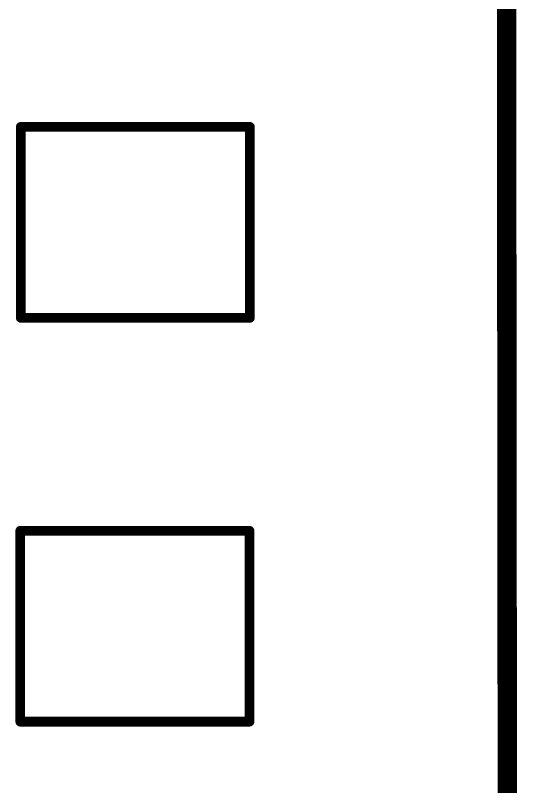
# Model space of a CAD drawing. Extents: x -0.2 to 45.5, y -0.1 to 78.5.
# Drawn here: x 38.92 to 45.52, y 35.6 to 45.7 of the extents above; entities that cross this region are included whole.
import ezdxf

# ---------------------------------------------------------------- set-up
doc = ezdxf.new("R2010")
doc.units = 0
doc.layers.add('20', color=31, linetype='CONTINUOUS')
doc.layers.add('21', color=253, linetype='CONTINUOUS')

msp = doc.modelspace()

# ---------------------------------------------------------------- linework, layer by layer
at = {"layer": '20', "const_width": 0.254}
msp.add_lwpolyline([(45.39, 0), (45.316, 78.374)], dxfattribs=at)
at = {"layer": '21', "const_width": 0.0635}
for points in [[(38.988, 44.2718, 1), (38.988, 44.2082)], [(39.0198, 44.24, 1), (38.9562, 44.24)], [(42.0198, 44.24, 1), (41.9562, 44.24)], [(41.988, 44.2082, 1), (41.988, 44.2718)], [(38.988, 41.7718, 1), (38.988, 41.7082)], [(41.988, 41.7082, 1), (41.988, 41.7718)], [(38.9562, 41.74, 1), (39.0198, 41.74)], [(41.9562, 41.74, 1), (42.0198, 41.74)], [(39.0138, 38.952, 1), (38.9502, 38.952)], [(38.982, 38.9838, 1), (38.982, 38.9203)], [(42.0138, 38.952, 1), (41.9502, 38.952)], [(41.982, 38.9203, 1), (41.982, 38.9838)], [(38.9502, 36.452, 1), (39.0138, 36.452)], [(38.982, 36.4838, 1), (38.982, 36.4203)], [(41.9502, 36.452, 1), (42.0138, 36.452)], [(41.982, 36.4203, 1), (41.982, 36.4838)]]:
    msp.add_lwpolyline(points, format="xyb", dxfattribs=at)
at = {"layer": '21', "const_width": 0.127}
for points in [[(38.988, 44.24), (38.988, 41.74)], [(41.988, 44.24), (38.988, 44.24)], [(41.988, 41.74), (41.988, 44.24)], [(38.988, 41.74), (41.988, 41.74)], [(38.982, 38.952), (38.982, 36.452)], [(41.982, 38.952), (38.982, 38.952)], [(41.982, 36.452), (41.982, 38.952)], [(38.982, 36.452), (41.982, 36.452)]]:
    msp.add_lwpolyline(points, dxfattribs=at)

doc.saveas('drawing.dxf')
